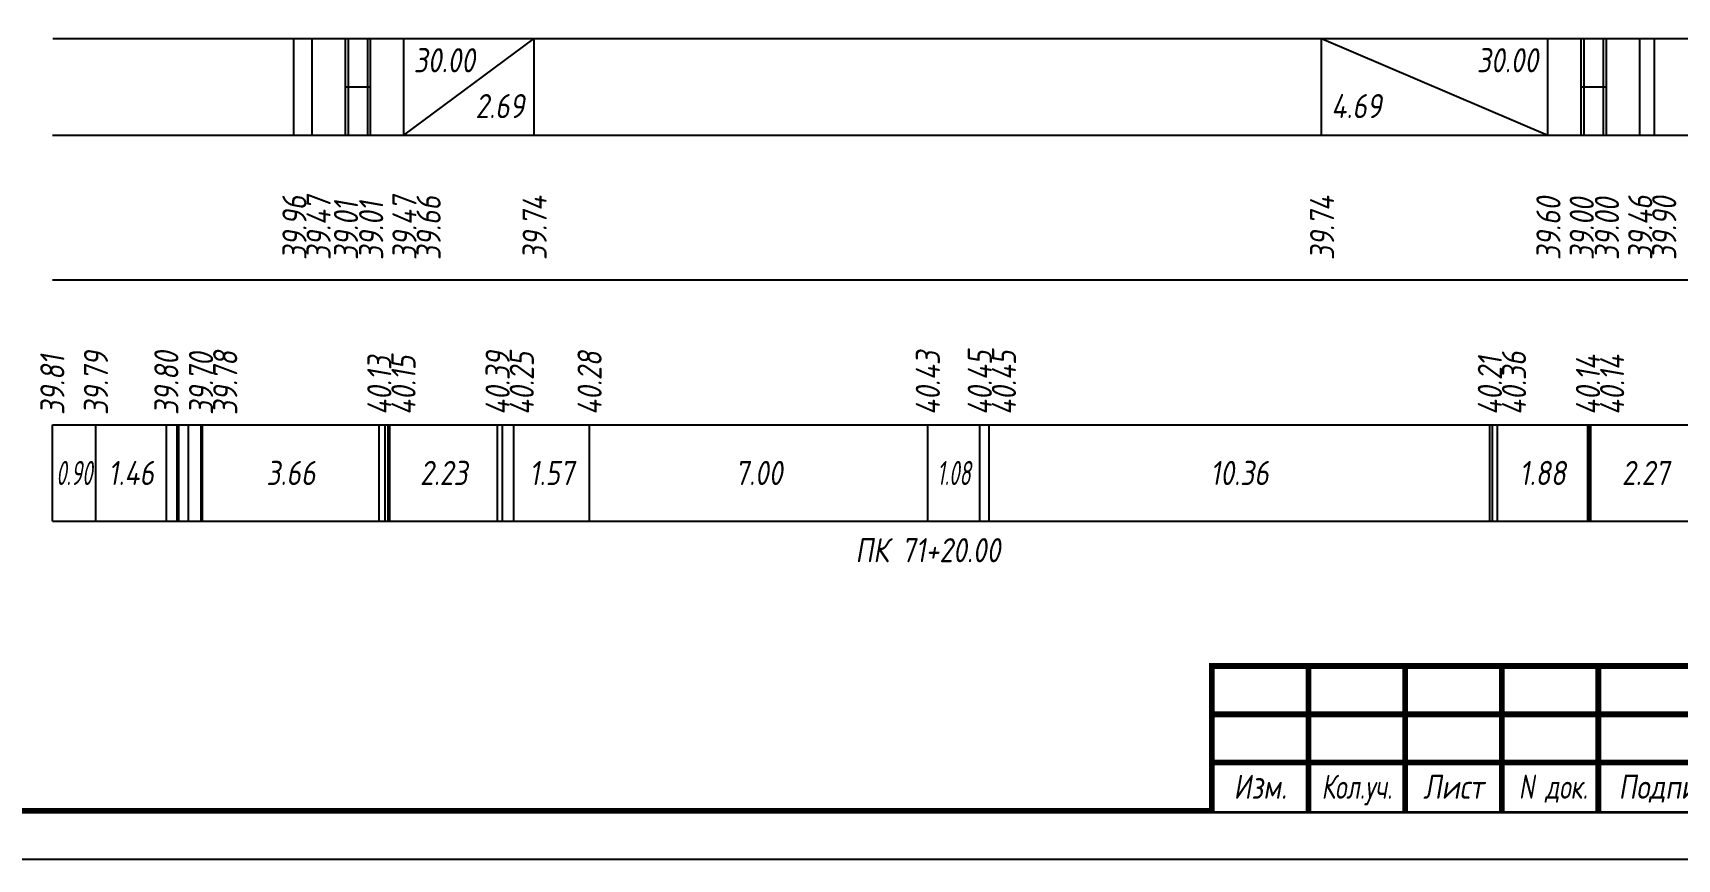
# Model space of a CAD drawing. Extents: x -717 to 1451, y -133302 to 233.
# Drawn here: x 77.9 to 248.1, y -112426.4 to -112340.8 of the extents above; entities that cross this region are included whole.
import ezdxf
from ezdxf.enums import TextEntityAlignment as Align

# ---------------------------------------------------------------- set-up
doc = ezdxf.new("R2010")
doc.units = 0
for name, color, linetype in [('Зарамочное оформление', 7, 'Continuous'), ('Код_510', 7, 'Continuous'), ('Код_516', 1, 'Continuous'), ('Подписи поперечников', 7, 'Continuous'), ('Таблица', 7, 'Continuous')]:
    doc.layers.add(name, color=color, linetype=linetype)
doc.styles.add('М', font='romand.shx', dxfattribs={"width": 0.8, "oblique": 10, "height": 2.5})

# ---------------------------------------------------------------- blocks, each defined once
blk = doc.blocks.new('Штамп')
at = {"linetype": 'Continuous'}
blk.add_wipeout([(199.95, -411.25), (384.95, -411.25), (384.95, -426.25), (199.95, -426.25)], dxfattribs=at).dxf.layer = 'Зарамочное оформление'
at = {"layer": 'Зарамочное оформление', "linetype": 'Continuous', "lineweight": -3, "const_width": 0.6, "flags": 128}
for points in [[(199.95, -426.25), (199.95, -411.25), (384.95, -411.25)], [(209.95, -411.25), (209.95, -426.25)], [(219.95, -411.25), (219.95, -426.25)], [(229.95, -411.25), (229.95, -426.25)], [(239.95, -411.25), (239.95, -426.25)], [(199.95, -416.25), (264.95, -416.25)], [(199.95, -421.25), (264.95, -421.25)]]:
    blk.add_lwpolyline(points, dxfattribs=at)
at = {"layer": 'Зарамочное оформление', "linetype": 'Continuous', "style": 'М', "oblique": 10}
for s, width, p in [('Изм.', 0.8, (204.95, -423.75)), ('Кол.уч.', 0.7, (214.95, -423.75)), ('Лист', 0.8, (224.95, -423.75)), ('N док.', 0.7, (235.28, -423.75)), ('Подпись', 0.8, (247.45, -423.75))]:
    blk.add_text(s, height=2.5, dxfattribs=dict(at, width=width)).set_placement(p, align=Align.MIDDLE_CENTER)
blk = doc.blocks.new('шифр')
blk.add_blockref('Штамп', (0, -112055))

msp = doc.modelspace()

# ---------------------------------------------------------------- linework, layer by layer
at = {"flags": 128}
msp.add_lwpolyline([(-30.054, -112426.421), (389.946, -112426.421), (389.946, -112129.421), (-30.054, -112129.421)], close=True, dxfattribs=at)
at = {"const_width": 0.6, "flags": 128}
msp.add_lwpolyline([(-10.054, -112421.421), (384.946, -112421.421), (384.946, -112134.421), (-10.054, -112134.421)], close=True, dxfattribs=at)
at = {"layer": 'Код_510'}
for p, q in [((79.946, -112391.421), (79.946, -112381.421)), ((84.456, -112391.421), (84.456, -112381.421)), ((91.742, -112391.421), (91.742, -112381.421)), ((92.877, -112391.421), (92.877, -112381.421)), ((93.035, -112391.421), (93.035, -112381.421)), ((94.039, -112391.421), (94.039, -112381.421)), ((95.335, -112391.421), (95.335, -112381.421)), ((95.472, -112391.421), (95.472, -112381.421)), ((113.783, -112391.421), (113.783, -112381.421)), ((114.383, -112391.421), (114.383, -112381.421)), ((114.713, -112391.421), (114.713, -112381.421)), ((114.762, -112391.421), (114.762, -112381.421)), ((114.811, -112391.421), (114.811, -112381.421)), ((114.884, -112391.421), (114.884, -112381.421)), ((126.026, -112391.421), (126.026, -112381.421)), ((126.526, -112391.421), (126.526, -112381.421)), ((127.719, -112391.421), (127.719, -112381.421)), ((135.544, -112391.421), (135.544, -112381.421)), ((170.554, -112391.421), (170.554, -112381.421)), ((175.929, -112391.421), (175.929, -112381.421)), ((176.902, -112391.421), (176.902, -112381.421)), ((228.72, -112391.421), (228.72, -112381.421)), ((228.998, -112391.421), (228.998, -112381.421)), ((229.498, -112391.421), (229.498, -112381.421)), ((238.876, -112391.421), (238.876, -112381.421)), ((238.974, -112391.421), (238.974, -112381.421)), ((239.158, -112391.421), (239.158, -112381.421))]:
    msp.add_line(p, q, dxfattribs=at)
at = {"layer": 'Код_516'}
for p, q in [((104.946, -112351.421), (104.946, -112341.421)), ((106.832, -112351.421), (106.832, -112341.421)), ((106.832, -112351.421), (106.832, -112341.421)), ((110.279, -112351.421), (110.279, -112341.421)), ((110.582, -112351.421), (110.582, -112341.421)), ((112.582, -112351.421), (112.582, -112341.421)), ((112.885, -112351.421), (112.885, -112341.421)), ((116.332, -112351.421), (116.332, -112341.421)), ((116.332, -112351.421), (116.332, -112341.421)), ((116.332, -112351.421), (129.804, -112341.421)), ((129.804, -112351.421), (129.804, -112341.421)), ((211.304, -112351.421), (211.304, -112341.421)), ((211.304, -112341.421), (234.73, -112351.421)), ((234.73, -112351.421), (234.73, -112341.421)), ((234.73, -112351.421), (234.73, -112341.421)), ((238.177, -112351.421), (238.177, -112341.421)), ((238.48, -112351.421), (238.48, -112341.421)), ((240.48, -112351.421), (240.48, -112341.421)), ((240.783, -112351.421), (240.783, -112341.421)), ((244.23, -112351.421), (244.23, -112341.421)), ((244.23, -112351.421), (244.23, -112341.421)), ((245.743, -112351.421), (245.743, -112341.421)), ((110.279, -112346.421), (110.582, -112346.421)), ((110.582, -112346.421), (112.582, -112346.421)), ((112.582, -112346.421), (112.885, -112346.421)), ((238.177, -112346.421), (238.48, -112346.421)), ((238.48, -112346.421), (240.48, -112346.421)), ((240.48, -112346.421), (240.783, -112346.421))]:
    msp.add_line(p, q, dxfattribs=at)
at = {"layer": 'Таблица'}
for p, q in [((80, -112341.421), (270.797, -112341.421)), ((79.946, -112351.421), (270.743, -112351.421)), ((79.946, -112366.421), (270.743, -112366.421)), ((79.946, -112381.421), (270.743, -112381.421)), ((79.946, -112391.421), (270.743, -112391.421))]:
    msp.add_line(p, q, dxfattribs=at)

# ---------------------------------------------------------------- texts
at = {"layer": 'Код_510', "style": 'М', "oblique": 10, "width": 0.8}
for s, p in [('39.81', (79.946, -112380.421)), ('39.79', (84.456, -112380.421)), ('39.80', (91.742, -112380.421)), ('39.70', (95.335, -112380.421)), ('39.78', (97.835, -112380.421)), ('40.13', (113.783, -112380.421)), ('40.15', (116.283, -112380.421)), ('40.39', (126.026, -112380.421)), ('40.25', (128.526, -112380.421)), ('40.28', (135.544, -112380.421)), ('40.43', (170.554, -112380.421)), ('40.45', (175.929, -112380.421)), ('40.45', (178.429, -112380.421)), ('40.21', (228.72, -112380.421)), ('40.36', (231.22, -112380.421)), ('40.14', (238.876, -112380.421)), ('40.14', (241.376, -112380.421))]:
    msp.add_text(s, height=2.5, rotation=90, dxfattribs=at).set_placement(p, align=Align.MIDDLE_LEFT)
at = {"layer": 'Код_510', "style": 'М', "oblique": 10}
for s, width, p in [('0.90', 0.6, (82.201, -112386.421)), ('1.46', 0.8, (88.099, -112386.421)), ('3.66', 0.8, (104.628, -112386.421)), ('2.23', 0.8, (120.455, -112386.421)), ('1.57', 0.8, (131.631, -112386.421)), ('7.00', 0.8, (153.049, -112386.421)), ('1.08', 0.6, (173.241, -112386.421)), ('10.36', 0.8, (202.811, -112386.421)), ('1.88', 0.8, (234.187, -112386.421)), ('2.27', 0.8, (244.835, -112386.421))]:
    msp.add_text(s, height=2.5, dxfattribs=dict(at, width=width)).set_placement(p, align=Align.MIDDLE_CENTER)
at = {"layer": 'Код_516', "style": 'М', "oblique": 10, "width": 0.8}
msp.add_text('30.00', height=2.5, dxfattribs=at).set_placement((117.332, -112342.421), align=Align.TOP_LEFT)
msp.add_text('30.00', height=2.5, dxfattribs=at).set_placement((233.73, -112342.421), align=Align.TOP_RIGHT)
msp.add_text('2.69', height=2.5, dxfattribs=at).set_placement((128.804, -112350.421), align=Align.BOTTOM_RIGHT)
msp.add_text('4.69', height=2.5, dxfattribs=at).set_placement((212.304, -112350.421), align=Align.BOTTOM_LEFT)
for s, p in [('39.96', (105, -112364.371)), ('39.47', (107.5, -112364.371)), ('39.47', (116.386, -112364.371)), ('39.66', (118.886, -112364.371)), ('39.74', (129.858, -112364.371)), ('39.74', (211.358, -112364.371)), ('39.60', (234.784, -112364.371)), ('39.00', (238.232, -112364.371)), ('39.00', (240.837, -112364.371)), ('39.46', (244.284, -112364.371)), ('39.90', (246.764, -112364.371)), ('39.01', (110.334, -112364.371)), ('39.01', (112.939, -112364.371))]:
    msp.add_text(s, height=2.5, rotation=90, dxfattribs=at).set_placement(p, align=Align.MIDDLE_LEFT)
at = {"layer": 'Подписи поперечников', "style": 'М', "oblique": 10, "width": 0.8}
msp.add_text('ПК 71+20.00', height=2.5, dxfattribs=at).set_placement((170.554, -112396.421), align=Align.BOTTOM_CENTER)

# ---------------------------------------------------------------- next in the draw order: block references
msp.add_blockref('шифр', (0, 59.829))

doc.saveas('drawing.dxf')
